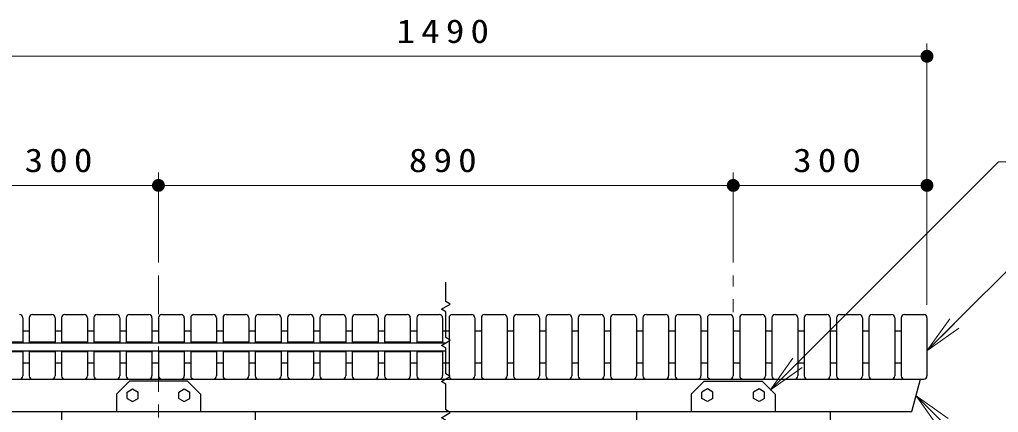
# Model space of a CAD drawing. Units: millimetres on the paper, scale 1:20. Extents: x -365 to 10, y -38 to 257.
# Drawn here: x -133.9 to -58.1, y 107.4 to 137.8 of the extents above; entities that cross this region are included whole.
import ezdxf

# ---------------------------------------------------------------- set-up
doc = ezdxf.new("R2010")
doc.units = ezdxf.units.MM
doc.linetypes.add('USER2', pattern=[6, 3, -1, 1, -1])
doc.layers.add('LY_1', color=7, linetype='Continuous', lineweight=25)
doc.styles.add('ＭＳ ゴシック', font='')
doc.styles.get('ＭＳ ゴシック').set_extended_font_data('MS Gothic')

# ---------------------------------------------------------------- blocks, each defined once
blk = doc.blocks.new('filled_dot')
at = {"color": 0, "linetype": 'Continuous', "lineweight": -2, "const_width": 1.25}
blk.add_lwpolyline([(-0.625, 0, 1), (0.625, 0, 1)], format="xyb", close=True, dxfattribs=at)

msp = doc.modelspace()

# ---------------------------------------------------------------- linework, layer by layer
at = {"layer": 'LY_1', "lineweight": 13}
for p, q in [((-63.662, 115.687), (-63.662, 135.937)), ((-138.162, 134.937), (-63.662, 134.937)), ((-123.162, 118.964), (-123.162, 125.937)), ((-78.662, 118.964), (-78.662, 125.937)), ((-138.162, 124.937), (-123.162, 124.937)), ((-123.162, 124.937), (-78.662, 124.937)), ((-78.662, 124.937), (-63.662, 124.937)), ((-63.662, 112.122), (-61.894, 114.597)), ((-63.662, 112.122), (-61.541, 114.243)), ((-61.187, 113.89), (-63.662, 112.122)), ((-75.81, 109.079), (-74.042, 111.554)), ((-75.81, 109.079), (-73.689, 111.201)), ((-73.335, 110.847), (-75.81, 109.079)), ((-64.508, 108.645), (-62.387, 106.524)), ((-64.508, 108.645), (-62.033, 106.877)), ((-62.741, 106.17), (-64.508, 108.645))]:
    msp.add_line(p, q, dxfattribs=at)
at = {"layer": 'LY_1', "linetype": 'USER2', "lineweight": 13}
for p, q in [((-123.162, 117.964), (-123.162, 71.937)), ((-78.662, 111.118), (-78.662, 117.964)), ((-123.162, 109.777), (-123.162, 112.458)), ((-123.162, 109.777), (-123.162, 112.458))]:
    msp.add_line(p, q, dxfattribs=at)
at = {"layer": 'LY_1'}
for p, q in [((-133.662, 114.687), (-133.662, 112.737)), ((-133.162, 114.687), (-133.162, 112.737)), ((-132.912, 114.937), (-131.412, 114.937)), ((-131.162, 114.687), (-131.162, 112.737)), ((-130.662, 114.687), (-130.662, 112.737)), ((-130.412, 114.937), (-128.912, 114.937)), ((-128.662, 114.687), (-128.662, 112.737)), ((-128.162, 114.687), (-128.162, 112.737)), ((-127.912, 114.937), (-126.412, 114.937)), ((-126.162, 114.687), (-126.162, 112.737)), ((-125.662, 114.687), (-125.662, 112.737)), ((-125.412, 114.937), (-123.912, 114.937)), ((-123.662, 114.687), (-123.662, 112.737)), ((-123.162, 114.687), (-123.162, 112.737)), ((-122.912, 114.937), (-121.412, 114.937)), ((-121.162, 114.687), (-121.162, 112.737)), ((-120.662, 114.687), (-120.662, 112.737)), ((-120.412, 114.937), (-118.912, 114.937)), ((-118.662, 114.687), (-118.662, 112.737)), ((-118.162, 114.687), (-118.162, 112.737)), ((-117.912, 114.937), (-116.412, 114.937)), ((-116.162, 114.687), (-116.162, 112.737)), ((-115.662, 114.687), (-115.662, 112.737)), ((-115.412, 114.937), (-113.912, 114.937)), ((-113.662, 114.687), (-113.662, 112.737)), ((-113.162, 114.687), (-113.162, 112.737)), ((-112.912, 114.937), (-111.412, 114.937)), ((-111.162, 114.687), (-111.162, 112.737)), ((-110.662, 114.687), (-110.662, 112.737)), ((-110.412, 114.937), (-108.912, 114.937)), ((-108.662, 114.687), (-108.662, 112.737)), ((-108.162, 114.687), (-108.162, 112.737)), ((-107.912, 114.937), (-106.412, 114.937)), ((-106.162, 114.687), (-106.162, 112.737)), ((-105.662, 114.687), (-105.662, 112.737)), ((-105.412, 114.937), (-103.912, 114.937)), ((-103.662, 114.687), (-103.662, 112.737)), ((-103.162, 114.687), (-103.162, 112.737)), ((-102.912, 114.937), (-101.412, 114.937)), ((-101.162, 114.687), (-101.162, 112.737)), ((-100.662, 114.687), (-100.662, 110.187)), ((-100.412, 114.937), (-98.912, 114.937)), ((-98.662, 114.687), (-98.662, 110.187)), ((-98.162, 114.687), (-98.162, 110.187)), ((-97.912, 114.937), (-96.412, 114.937)), ((-96.162, 114.687), (-96.162, 110.187)), ((-95.662, 114.687), (-95.662, 110.187)), ((-95.412, 114.937), (-93.912, 114.937)), ((-93.662, 114.687), (-93.662, 110.187)), ((-93.162, 114.687), (-93.162, 110.187)), ((-92.912, 114.937), (-91.412, 114.937)), ((-91.162, 114.687), (-91.162, 110.187)), ((-90.662, 114.687), (-90.662, 110.187)), ((-90.412, 114.937), (-88.912, 114.937)), ((-88.662, 114.687), (-88.662, 110.187)), ((-88.162, 114.687), (-88.162, 110.187)), ((-87.912, 114.937), (-86.412, 114.937)), ((-86.162, 114.687), (-86.162, 110.187)), ((-85.662, 114.687), (-85.662, 110.187)), ((-85.412, 114.937), (-83.912, 114.937)), ((-83.662, 114.687), (-83.662, 110.187)), ((-83.162, 114.687), (-83.162, 110.187)), ((-82.912, 114.937), (-81.412, 114.937)), ((-81.162, 114.687), (-81.162, 110.187)), ((-80.662, 114.687), (-80.662, 110.187)), ((-80.412, 114.937), (-78.912, 114.937)), ((-78.662, 114.687), (-78.662, 110.187)), ((-78.162, 114.687), (-78.162, 110.187)), ((-77.912, 114.937), (-76.412, 114.937)), ((-76.162, 114.687), (-76.162, 110.187)), ((-75.662, 114.687), (-75.662, 110.187)), ((-75.412, 114.937), (-73.912, 114.937)), ((-73.662, 114.687), (-73.662, 110.187)), ((-73.162, 114.687), (-73.162, 110.187)), ((-72.912, 114.937), (-71.412, 114.937)), ((-71.162, 114.687), (-71.162, 110.187)), ((-70.662, 114.687), (-70.662, 110.187)), ((-70.412, 114.937), (-68.912, 114.937)), ((-68.662, 114.687), (-68.662, 110.187)), ((-68.162, 114.687), (-68.162, 110.187)), ((-67.912, 114.937), (-66.412, 114.937)), ((-66.162, 114.687), (-66.162, 110.187)), ((-65.662, 114.687), (-65.662, 110.187)), ((-65.412, 114.937), (-63.912, 114.937)), ((-63.662, 114.687), (-63.662, 110.187)), ((-133.662, 113.687), (-133.162, 113.687)), ((-131.162, 113.687), (-130.662, 113.687)), ((-128.662, 113.687), (-128.162, 113.687)), ((-126.162, 113.687), (-125.662, 113.687)), ((-123.662, 113.687), (-123.162, 113.687)), ((-121.162, 113.687), (-120.662, 113.687)), ((-118.662, 113.687), (-118.162, 113.687)), ((-116.162, 113.687), (-115.662, 113.687)), ((-113.662, 113.687), (-113.162, 113.687)), ((-111.162, 113.687), (-110.662, 113.687)), ((-108.662, 113.687), (-108.162, 113.687)), ((-106.162, 113.687), (-105.662, 113.687)), ((-103.662, 113.687), (-103.162, 113.687)), ((-101.162, 113.687), (-100.662, 113.687)), ((-98.662, 113.687), (-98.162, 113.687)), ((-96.162, 113.687), (-95.662, 113.687)), ((-93.662, 113.687), (-93.162, 113.687)), ((-91.162, 113.687), (-90.662, 113.687)), ((-88.662, 113.687), (-88.162, 113.687)), ((-86.162, 113.687), (-85.662, 113.687)), ((-83.662, 113.687), (-83.162, 113.687)), ((-81.162, 113.687), (-80.662, 113.687)), ((-78.662, 113.687), (-78.162, 113.687)), ((-76.162, 113.687), (-75.662, 113.687)), ((-73.662, 113.687), (-73.162, 113.687)), ((-71.162, 113.687), (-70.662, 113.687)), ((-68.662, 113.687), (-68.162, 113.687)), ((-66.162, 113.687), (-65.662, 113.687)), ((-136.912, 112.737), (-100.912, 112.737)), ((-135.662, 112.812), (-133.662, 112.812)), ((-133.162, 112.812), (-131.162, 112.812)), ((-130.662, 112.812), (-128.662, 112.812)), ((-128.162, 112.812), (-126.162, 112.812)), ((-125.662, 112.812), (-123.662, 112.812)), ((-123.162, 112.812), (-121.162, 112.812)), ((-120.662, 112.812), (-118.662, 112.812)), ((-118.162, 112.812), (-116.162, 112.812)), ((-115.662, 112.812), (-113.662, 112.812)), ((-113.162, 112.812), (-111.162, 112.812)), ((-110.662, 112.812), (-108.662, 112.812)), ((-108.162, 112.812), (-106.162, 112.812)), ((-105.662, 112.812), (-103.662, 112.812)), ((-103.162, 112.812), (-101.162, 112.812)), ((-136.912, 112.137), (-100.912, 112.137)), ((-135.662, 112.062), (-133.662, 112.062)), ((-133.662, 112.137), (-133.662, 110.187)), ((-133.162, 112.137), (-133.162, 110.187)), ((-133.162, 112.062), (-131.162, 112.062)), ((-131.162, 112.137), (-131.162, 110.187)), ((-130.662, 112.137), (-130.662, 110.187)), ((-130.662, 112.062), (-128.662, 112.062)), ((-128.662, 112.137), (-128.662, 110.187)), ((-128.162, 112.137), (-128.162, 110.187)), ((-128.162, 112.062), (-126.162, 112.062)), ((-126.162, 112.137), (-126.162, 110.187)), ((-125.662, 112.137), (-125.662, 110.187)), ((-125.662, 112.062), (-123.662, 112.062)), ((-123.662, 112.137), (-123.662, 110.187)), ((-123.162, 112.137), (-123.162, 110.187)), ((-123.162, 112.062), (-121.162, 112.062)), ((-121.162, 112.137), (-121.162, 110.187)), ((-120.662, 112.137), (-120.662, 110.187)), ((-120.662, 112.062), (-118.662, 112.062)), ((-118.662, 112.137), (-118.662, 110.187)), ((-118.162, 112.137), (-118.162, 110.187)), ((-118.162, 112.062), (-116.162, 112.062)), ((-116.162, 112.137), (-116.162, 110.187)), ((-115.662, 112.137), (-115.662, 110.187)), ((-115.662, 112.062), (-113.662, 112.062)), ((-113.662, 112.137), (-113.662, 110.187)), ((-113.162, 112.137), (-113.162, 110.187)), ((-113.162, 112.062), (-111.162, 112.062)), ((-111.162, 112.137), (-111.162, 110.187)), ((-110.662, 112.137), (-110.662, 110.187)), ((-110.662, 112.062), (-108.662, 112.062)), ((-108.662, 112.137), (-108.662, 110.187)), ((-108.162, 112.137), (-108.162, 110.187)), ((-108.162, 112.062), (-106.162, 112.062)), ((-106.162, 112.137), (-106.162, 110.187)), ((-105.662, 112.137), (-105.662, 110.187)), ((-105.662, 112.062), (-103.662, 112.062)), ((-103.662, 112.137), (-103.662, 110.187)), ((-103.162, 112.137), (-103.162, 110.187)), ((-103.162, 112.062), (-101.162, 112.062)), ((-101.162, 112.137), (-101.162, 110.187)), ((-133.662, 111.187), (-133.162, 111.187)), ((-131.162, 111.187), (-130.662, 111.187)), ((-128.662, 111.187), (-128.162, 111.187)), ((-126.162, 111.187), (-125.662, 111.187)), ((-123.662, 111.187), (-123.162, 111.187)), ((-121.162, 111.187), (-120.662, 111.187)), ((-118.662, 111.187), (-118.162, 111.187)), ((-116.162, 111.187), (-115.662, 111.187)), ((-113.662, 111.187), (-113.162, 111.187)), ((-111.162, 111.187), (-110.662, 111.187)), ((-108.662, 111.187), (-108.162, 111.187)), ((-106.162, 111.187), (-105.662, 111.187)), ((-103.662, 111.187), (-103.162, 111.187)), ((-101.162, 111.187), (-100.662, 111.187)), ((-98.662, 111.187), (-98.162, 111.187)), ((-96.162, 111.187), (-95.662, 111.187)), ((-93.662, 111.187), (-93.162, 111.187)), ((-91.162, 111.187), (-90.662, 111.187)), ((-88.662, 111.187), (-88.162, 111.187)), ((-86.162, 111.187), (-85.662, 111.187)), ((-83.662, 111.187), (-83.162, 111.187)), ((-81.162, 111.187), (-80.662, 111.187)), ((-78.662, 111.187), (-78.162, 111.187)), ((-76.162, 111.187), (-75.662, 111.187)), ((-73.662, 111.187), (-73.162, 111.187)), ((-71.162, 111.187), (-70.662, 111.187)), ((-68.662, 111.187), (-68.162, 111.187)), ((-66.162, 111.187), (-65.662, 111.187)), ((-137.912, 109.937), (-63.912, 109.937)), ((-64.832, 107.437), (-64.162, 109.937)), ((-126.412, 108.777), (-125.412, 109.777)), ((-125.587, 108.932), (-125.162, 109.177)), ((-120.912, 109.777), (-125.412, 109.777)), ((-125.162, 109.178), (-124.737, 108.932)), ((-121.587, 108.932), (-121.162, 109.178)), ((-121.162, 109.178), (-120.737, 108.932)), ((-120.912, 109.777), (-119.912, 108.777)), ((-80.912, 109.777), (-81.912, 108.777)), ((-80.662, 109.178), (-81.087, 108.932)), ((-80.912, 109.777), (-76.412, 109.777)), ((-80.237, 108.932), (-80.662, 109.178)), ((-76.662, 109.178), (-77.087, 108.932)), ((-76.237, 108.932), (-76.662, 109.177)), ((-75.412, 108.777), (-76.412, 109.777)), ((-126.412, 108.777), (-126.412, 107.437)), ((-125.587, 108.441), (-125.587, 108.932)), ((-125.587, 108.441), (-125.162, 108.196)), ((-125.162, 108.196), (-124.737, 108.441)), ((-124.737, 108.441), (-124.737, 108.932)), ((-121.587, 108.441), (-121.587, 108.932)), ((-121.587, 108.441), (-121.162, 108.196)), ((-121.162, 108.196), (-120.737, 108.441)), ((-120.737, 108.441), (-120.737, 108.932)), ((-119.912, 108.777), (-119.912, 107.437)), ((-81.912, 108.777), (-81.912, 107.437)), ((-81.087, 108.441), (-81.087, 108.932)), ((-80.662, 108.196), (-81.087, 108.441)), ((-80.237, 108.441), (-80.662, 108.196)), ((-80.237, 108.441), (-80.237, 108.932)), ((-77.087, 108.441), (-77.087, 108.932)), ((-76.662, 108.196), (-77.087, 108.441)), ((-76.237, 108.441), (-76.662, 108.196)), ((-76.237, 108.441), (-76.237, 108.932)), ((-75.412, 108.777), (-75.412, 107.437)), ((-136.992, 107.437), (-64.832, 107.437)), ((-130.662, 107.437), (-130.662, 81.027)), ((-115.662, 107.437), (-115.662, 81.027)), ((-86.162, 107.437), (-86.162, 91.027)), ((-71.162, 107.437), (-71.162, 91.027))]:
    msp.add_line(p, q, dxfattribs=at)
at = {"layer": 'LY_1', "lineweight": 13}
for points in [[(-75.81, 109.079), (-58.132, 126.757), (-27.677, 126.757)], [(-63.662, 112.122), (-54.47, 121.314), (-15.376, 121.314)], [(-64.508, 108.645), (-56.023, 100.16), (-22.709, 100.16)]]:
    msp.add_lwpolyline(points, dxfattribs=at)
at = {"layer": 'LY_1'}
msp.add_lwpolyline([(-100.912, 105.261), (-100.912, 106.749), (-101.259, 106.949), (-100.566, 107.349), (-100.912, 107.549), (-100.912, 109.549), (-101.259, 109.749), (-100.566, 110.149), (-100.912, 110.349), (-100.912, 112.349), (-101.259, 112.549), (-100.566, 112.949), (-100.912, 113.149), (-100.912, 115.149), (-101.259, 115.349), (-100.566, 115.749), (-100.912, 115.949), (-100.912, 117.437)], dxfattribs=at)
for centre, start, end in [((-133.912, 114.687), 0, 89.99998), ((-132.912, 114.687), 89.99998, 179.99996), ((-131.412, 114.687), 0, 89.99998), ((-130.412, 114.687), 89.99998, 179.99996), ((-128.912, 114.687), 0, 89.99998), ((-127.912, 114.687), 89.99998, 179.99996), ((-126.412, 114.687), 0, 89.99998), ((-125.412, 114.687), 89.99998, 179.99996), ((-123.912, 114.687), 0, 89.99998), ((-122.912, 114.687), 89.99998, 179.99996), ((-121.412, 114.687), 0, 89.99998), ((-120.412, 114.687), 89.99998, 179.99996), ((-118.912, 114.687), 0, 89.99998), ((-117.912, 114.687), 89.99998, 179.99996), ((-116.412, 114.687), 0, 89.99998), ((-115.412, 114.687), 89.99998, 179.99996), ((-113.912, 114.687), 0, 89.99998), ((-112.912, 114.687), 89.99998, 179.99996), ((-111.412, 114.687), 0, 89.99998), ((-110.412, 114.687), 89.99998, 179.99996), ((-108.912, 114.687), 0, 89.99998), ((-107.912, 114.687), 89.99998, 179.99996), ((-106.412, 114.687), 0, 89.99998), ((-105.412, 114.687), 89.99998, 179.99996), ((-103.912, 114.687), 0, 89.99998), ((-102.912, 114.687), 89.99998, 179.99996), ((-101.412, 114.687), 0, 89.99998), ((-100.412, 114.687), 89.99998, 179.99996), ((-98.912, 114.687), 0, 89.99998), ((-97.912, 114.687), 89.99998, 179.99996), ((-96.412, 114.687), 0, 89.99998), ((-95.412, 114.687), 89.99998, 179.99996), ((-93.912, 114.687), 0, 89.99998), ((-92.912, 114.687), 89.99998, 179.99996), ((-91.412, 114.687), 0, 89.99998), ((-90.412, 114.687), 89.99998, 179.99996), ((-88.912, 114.687), 0, 89.99998), ((-87.912, 114.687), 89.99998, 179.99996), ((-86.412, 114.687), 0, 89.99998), ((-85.412, 114.687), 89.99998, 179.99996), ((-83.912, 114.687), 0, 89.99998), ((-82.912, 114.687), 89.99998, 179.99996), ((-81.412, 114.687), 0, 89.99998), ((-80.412, 114.687), 89.99998, 179.99996), ((-78.912, 114.687), 0, 89.99998), ((-77.912, 114.687), 89.99998, 179.99996), ((-76.412, 114.687), 0, 89.99998), ((-75.412, 114.687), 89.99998, 179.99996), ((-73.912, 114.687), 0, 89.99998), ((-72.912, 114.687), 89.99998, 179.99996), ((-71.412, 114.687), 0, 89.99998), ((-70.412, 114.687), 89.99998, 179.99996), ((-68.912, 114.687), 0, 89.99998), ((-67.912, 114.687), 89.99998, 179.99996), ((-66.412, 114.687), 0, 89.99998), ((-65.412, 114.687), 89.99998, 179.99996), ((-63.912, 114.687), 0, 89.99998), ((-133.912, 110.187), 270.00002, 0), ((-132.912, 110.187), 179.99998, 270.00003), ((-131.412, 110.187), 270.00002, 0), ((-130.412, 110.187), 179.99998, 270.00003), ((-128.912, 110.187), 270.00002, 0), ((-127.912, 110.187), 179.99998, 270.00003), ((-126.412, 110.187), 270.00002, 0), ((-125.412, 110.187), 179.99998, 270.00003), ((-123.912, 110.187), 270.00002, 0), ((-122.912, 110.187), 179.99998, 270.00003), ((-121.412, 110.187), 270.00002, 0), ((-120.412, 110.187), 179.99998, 270.00003), ((-118.912, 110.187), 270.00002, 0), ((-117.912, 110.187), 179.99998, 270.00003), ((-116.412, 110.187), 270.00002, 0), ((-115.412, 110.187), 179.99998, 270.00003), ((-113.912, 110.187), 270.00002, 0), ((-112.912, 110.187), 179.99998, 270.00003), ((-111.412, 110.187), 270.00002, 0), ((-110.412, 110.187), 179.99998, 270.00003), ((-108.912, 110.187), 270.00002, 0), ((-107.912, 110.187), 179.99998, 270.00003), ((-106.412, 110.187), 270.00002, 0), ((-105.412, 110.187), 179.99998, 270.00003), ((-103.912, 110.187), 270.00002, 0), ((-102.912, 110.187), 179.99998, 270.00003), ((-101.412, 110.187), 270.00002, 0), ((-100.412, 110.187), 179.99998, 270.00003), ((-98.912, 110.187), 270.00002, 0), ((-97.912, 110.187), 179.99998, 270.00003), ((-96.412, 110.187), 270.00002, 0), ((-95.412, 110.187), 179.99998, 270.00003), ((-93.912, 110.187), 270.00002, 0), ((-92.912, 110.187), 179.99998, 270.00003), ((-91.412, 110.187), 270.00002, 0), ((-90.412, 110.187), 179.99998, 270.00003), ((-88.912, 110.187), 270.00002, 0), ((-87.912, 110.187), 179.99998, 270.00003), ((-86.412, 110.187), 270.00002, 0), ((-85.412, 110.187), 179.99998, 270.00003), ((-83.912, 110.187), 270.00002, 0), ((-82.912, 110.187), 179.99998, 270.00003), ((-81.412, 110.187), 270.00002, 0), ((-80.412, 110.187), 179.99998, 270.00003), ((-78.912, 110.187), 270.00002, 0), ((-77.912, 110.187), 179.99998, 270.00003), ((-76.412, 110.187), 270.00002, 0), ((-75.412, 110.187), 179.99998, 270.00003), ((-73.912, 110.187), 270.00002, 0), ((-72.912, 110.187), 179.99998, 270.00003), ((-71.412, 110.187), 270.00002, 0), ((-70.412, 110.187), 179.99998, 270.00003), ((-68.912, 110.187), 270.00002, 0), ((-67.912, 110.187), 179.99998, 270.00003), ((-66.412, 110.187), 270.00002, 0), ((-65.412, 110.187), 179.99998, 270.00003), ((-63.912, 110.187), 270.00002, 0)]:
    msp.add_arc(centre, 0.25, start, end, dxfattribs=at)

# ---------------------------------------------------------------- block references
at = {"layer": 'LY_1', "lineweight": 13, "xscale": 0.4, "yscale": 0.4, "rotation": 180}
for p in [(-63.662, 134.937), (-123.162, 124.937), (-78.662, 124.937), (-63.662, 124.937)]:
    msp.add_blockref('filled_dot', p, dxfattribs=at)
at = {"layer": 'LY_1', "lineweight": 13, "xscale": 0.4, "yscale": 0.4}
for p in [(-123.162, 124.937), (-78.662, 124.937)]:
    msp.add_blockref('filled_dot', p, dxfattribs=at)

# ---------------------------------------------------------------- texts
at = {"layer": 'LY_1', "char_height": 1.833, "attachment_point": 8, "style": 'ＭＳ ゴシック'}
for s, insert in [('\\T1.33;\\W1.15;1490', (-100.912, 135.937)), ('\\T1.33;\\W1.15;300', (-130.662, 125.937)), ('\\T1.33;\\W1.15;890', (-100.912, 125.937)), ('\\T1.33;\\W1.15;300', (-71.162, 125.937))]:
    msp.add_mtext(s, dxfattribs=dict(at, insert=insert))

doc.saveas('drawing.dxf')
